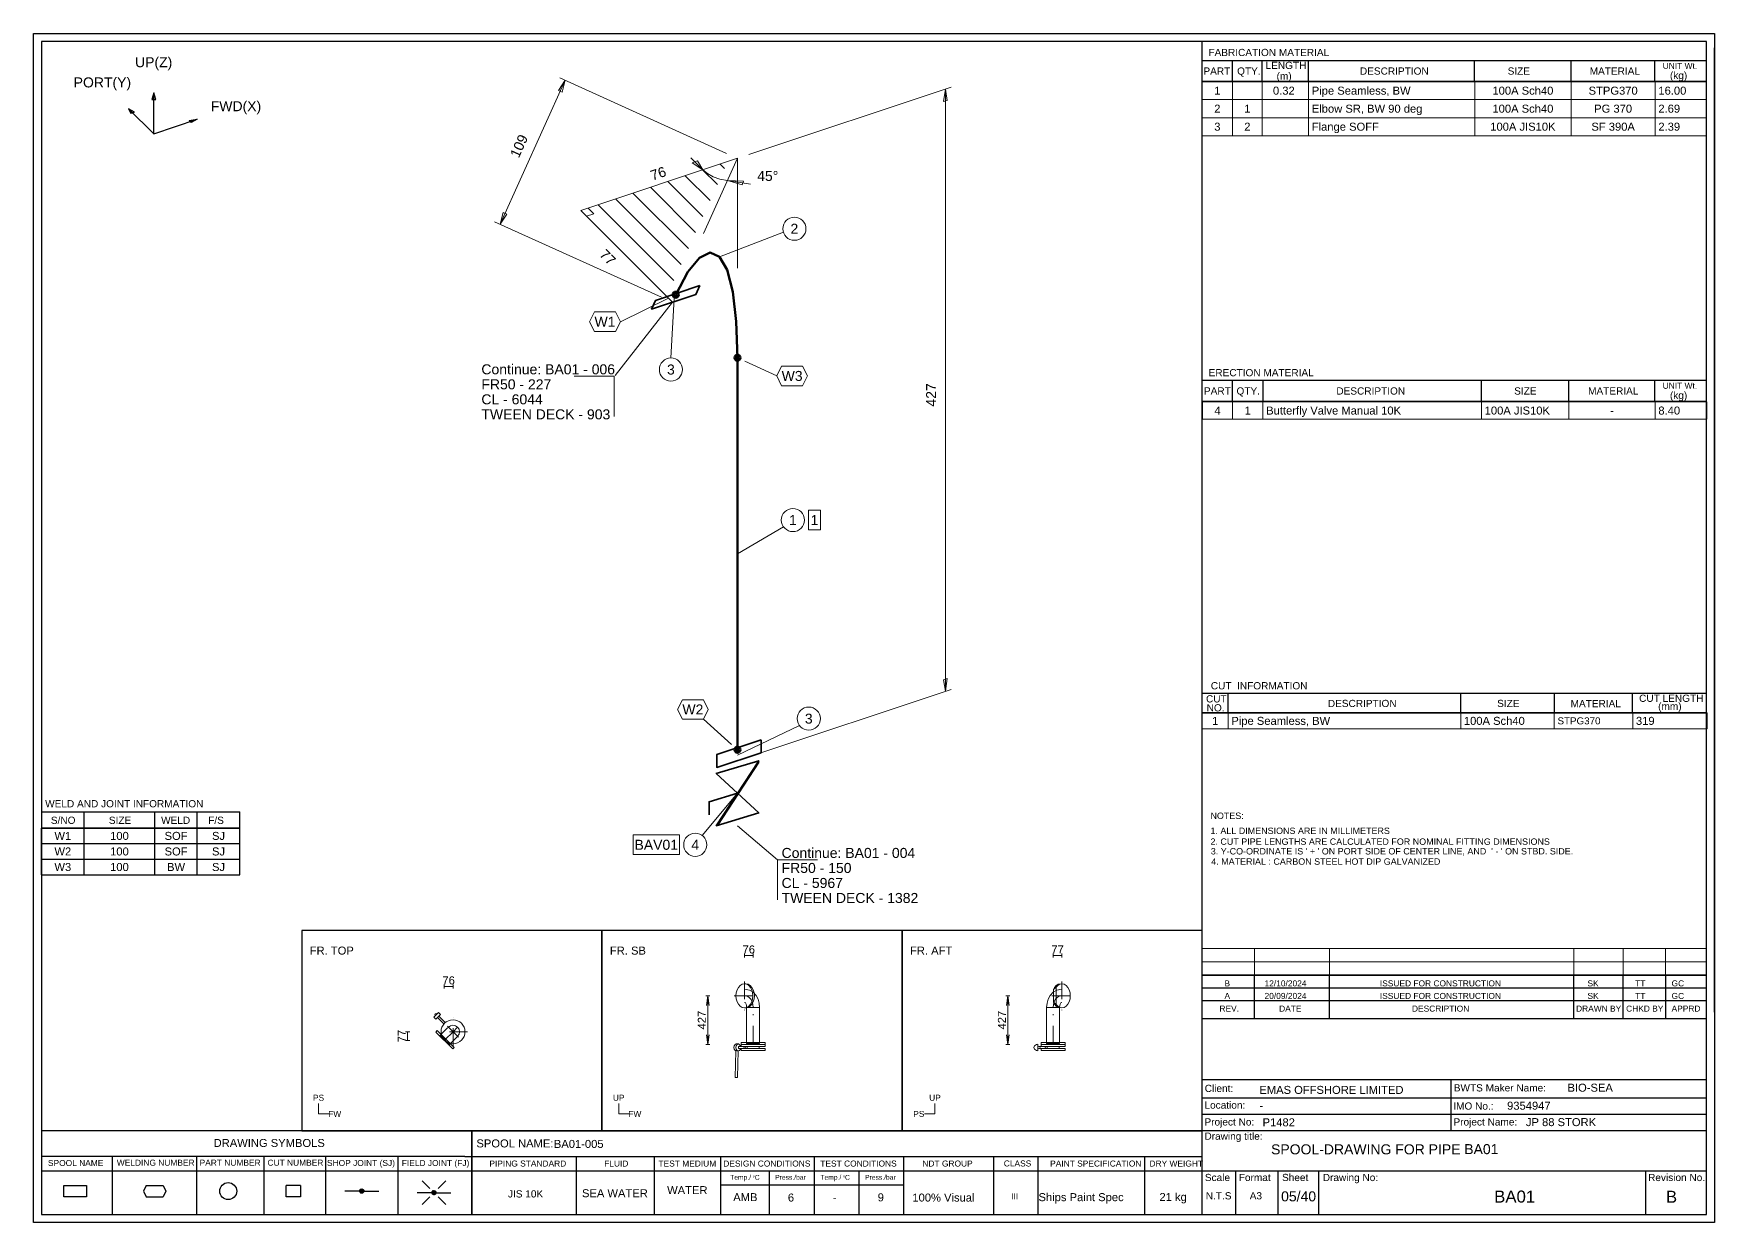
# Model space of a CAD drawing. Header units: millimetres. Extents: x 0 to 420, y 0 to 297.
import ezdxf
from ezdxf.enums import TextEntityAlignment as Align

# ---------------------------------------------------------------- set-up
doc = ezdxf.new("R2010")
doc.units = ezdxf.units.MM
doc.linetypes.add('DOTTED_DASHED5', pattern=[10.0002, 4.444533, -2.66672, 0.222227, -2.66672])
doc.linetypes.add('DOTTED_DASHED6', pattern=[9.99958, 4.444258, -2.666555, 0.222213, -2.666555])
for name, color, linetype in [('FramesFromTables', 40, 'Continuous'), ('I_Coordinates', 11, 'Continuous'), ('I_CutNumbers', 10, 'Continuous'), ('I_Dimensions', 4, 'Continuous'), ('I_OtherComponents', 2, 'Continuous'), ('I_PartNumbers', 9, 'Continuous'), ('I_Pipes', 1, 'Continuous'), ('I_Tags', 8, 'Continuous'), ('I_Triangles', 5, 'Continuous'), ('SymbolsOnDrawingSheet', 1, 'Continuous'), ('TextFromTables', 2, 'Continuous'), ('TextFromTextBoxes', 2, 'Continuous')]:
    doc.layers.add(name, color=color, linetype=linetype)
doc.styles.add('Cadmatic Default Text', font='arial.ttf')

# ---------------------------------------------------------------- blocks, each defined once
blk = doc.blocks.new('BA01728716694_BOM_4')
at = {"layer": 'FramesFromTables', "linetype": 'ByBlock', "lineweight": 18}
for p, q in [((292, 285), (418, 285)), ((292, 271.5), (292, 285)), ((292, 271.5), (292, 285)), ((299.6, 271.5), (299.6, 285)), ((299.6, 271.5), (299.6, 285)), ((307, 271.5), (307, 285)), ((307, 271.5), (307, 285)), ((318.6, 271.5), (318.6, 285)), ((318.6, 271.5), (318.6, 285)), ((360.1, 271.5), (360.1, 285)), ((360.1, 271.5), (360.1, 285)), ((384.2, 271.5), (384.2, 285)), ((384.2, 271.5), (384.2, 285)), ((405.2, 271.5), (405.2, 285)), ((405.2, 271.5), (405.2, 285)), ((418, 271.5), (418, 285)), ((292, 280.5), (418, 280.5)), ((292, 276), (418, 276)), ((292, 205), (418.1, 205)), ((292, 200.67), (292, 205)), ((292.1, 200.67), (292.1, 205)), ((299.6, 200.67), (299.6, 205)), ((299.6, 200.67), (299.6, 205)), ((307.2, 200.67), (307.2, 205)), ((307.2, 200.67), (307.2, 205)), ((361.8, 200.67), (361.8, 205)), ((361.8, 200.67), (361.8, 205)), ((383.6, 200.67), (383.6, 205)), ((383.6, 200.67), (383.6, 205)), ((405.2, 200.67), (405.2, 205)), ((405.2, 200.67), (405.2, 205)), ((418, 200.67), (418, 205)), ((292, 127.3), (418.2, 127.3)), ((292, 123.3), (292, 127.3)), ((292, 123.3), (292, 127.3)), ((298.5, 123.3), (298.5, 127.3)), ((298.5, 123.3), (298.5, 127.3)), ((356.6, 123.3), (356.6, 127.3)), ((356.6, 123.3), (356.6, 127.3)), ((380, 123.3), (380, 127.3)), ((380, 123.3), (380, 127.3)), ((399.6, 123.3), (399.6, 127.3)), ((399.6, 123.3), (399.6, 127.3)), ((418, 123.3), (418, 127.3)), ((292, 68.4), (418, 68.4)), ((292, 58.6), (292, 68.4)), ((292, 58.6), (292, 68.4)), ((305.1, 58.6), (305.1, 68.4)), ((305.1, 58.6), (305.1, 68.4)), ((323.8, 58.6), (323.8, 68.4)), ((323.8, 58.6), (323.8, 68.4)), ((384.9, 58.6), (384.9, 68.4)), ((384.9, 58.6), (384.9, 68.4)), ((397.2, 58.6), (397.2, 68.4)), ((397.2, 58.6), (397.2, 68.4)), ((407.8, 58.6), (407.8, 68.4)), ((407.8, 58.6), (407.8, 68.4)), ((418, 58.6), (418, 68.4)), ((292, 65.13), (418, 65.13)), ((292, 61.87), (418, 61.87))]:
    blk.add_line(p, q, dxfattribs=at)
at = {"layer": 'FramesFromTables', "linetype": 'ByBlock', "lineweight": -3}
for p, q in [((2, 98.5), (51.5, 98.5)), ((2, 86.85), (2, 98.5)), ((2, 86.85), (2, 98.5)), ((12.6, 86.85), (12.6, 98.5)), ((12.6, 86.85), (12.6, 98.5)), ((30.3, 86.85), (30.3, 98.5)), ((30.3, 86.85), (30.3, 98.5)), ((40.9, 86.85), (40.9, 98.5)), ((40.9, 86.85), (40.9, 98.5)), ((51.5, 86.85), (51.5, 98.5)), ((2, 94.62), (51.5, 94.62)), ((2, 90.73), (51.5, 90.73))]:
    blk.add_line(p, q, dxfattribs=at)
at = {"layer": 'FramesFromTables', "linetype": 'ByBlock', "lineweight": 18, "flags": 128}
for points in [[(292, 271.5), (418, 271.5), (418, 285)], [(292, 200.67), (418.1, 200.67), (418.1, 205)], [(292, 123.3), (418.2, 123.3), (418.2, 127.3)], [(292, 58.6), (418, 58.6), (418, 68.4)]]:
    blk.add_lwpolyline(points, dxfattribs=at)
at = {"layer": 'FramesFromTables', "linetype": 'ByBlock', "lineweight": -3, "flags": 128}
blk.add_lwpolyline([(2, 86.85), (51.5, 86.85), (51.5, 98.5)], dxfattribs=at)
at = {"layer": 'TextFromTables', "linetype": 'ByBlock', "lineweight": 13, "style": 'Cadmatic Default Text'}
for s, p in [('1', (295.8, 282.75)), ('2', (295.8, 278.25)), ('3', (295.8, 273.75))]:
    blk.add_text(s, height=2, dxfattribs=at).set_placement(p, align=Align.MIDDLE_CENTER)
at = {"layer": 'TextFromTables', "linetype": 'ByBlock', "lineweight": 25, "style": 'Cadmatic Default Text'}
for s, p in [('0.32 ', (312.8, 282.75)), ('100A Sch40', (372.15, 282.75)), ('STPG370', (394.7, 282.75)), ('1', (303.3, 278.25)), ('100A Sch40', (372.15, 278.25)), ('PG 370', (394.7, 278.25)), ('2', (303.3, 273.75)), ('100A JIS10K', (372.15, 273.75)), ('SF 390A', (394.7, 273.75)), ('4', (295.85, 202.83)), ('1', (303.4, 202.83)), ('-', (394.4, 202.83)), ('1', (295.25, 125.3)), ('W1', (7.3, 96.56)), ('100', (21.45, 96.56)), ('SOF', (35.6, 96.56)), ('SJ', (46.2, 96.56)), ('W2', (7.3, 92.67)), ('100', (21.45, 92.67)), ('SOF', (35.6, 92.67)), ('SJ', (46.2, 92.67)), ('W3', (7.3, 88.79)), ('100', (21.45, 88.79)), ('BW', (35.6, 88.79)), ('SJ', (46.2, 88.79))]:
    blk.add_text(s, height=2, dxfattribs=at).set_placement(p, align=Align.MIDDLE_CENTER)
for s, height, p in [('Pipe Seamless, BW ', 2, (319.4, 282.75)), ('16.00', 2, (406, 282.75)), ('Elbow SR, BW 90 deg', 2, (319.4, 278.25)), ('2.69', 2, (406, 278.25)), ('Flange SOFF ', 2, (319.4, 273.75)), ('2.39', 2, (406, 273.75)), ('Butterfly Valve Manual 10K ', 2, (308, 202.83)), ('100A JIS10K', 2, (362.6, 202.83)), ('8.40', 2, (406, 202.83)), ('Pipe Seamless, BW', 2, (299.3, 125.3)), ('100A Sch40', 2, (357.4, 125.3)), ('STPG370', 1.75, (380.8, 125.3)), ('319', 2, (400.4, 125.3))]:
    blk.add_text(s, height=height, dxfattribs=at).set_placement(p, align=Align.MIDDLE_LEFT)
at = {"layer": 'TextFromTextBoxes', "linetype": 'ByBlock', "lineweight": -3, "style": 'Cadmatic Default Text'}
for s, p in [('EMAS OFFSHORE LIMITED', (306.3, 33.1)), ('BIO-SEA', (383.3, 33.65)), ('9354947', (368.2, 29.15)), ('-', (306.3, 29.2)), ('P1482', (307.1, 25)), ('JP 88 STORK', (372.9, 25.05)), ('BA01-005', (130, 19.6))]:
    blk.add_text(s, height=2, dxfattribs=at).set_placement(p, align=Align.MIDDLE_LEFT)
at = {"layer": 'TextFromTextBoxes', "linetype": 'ByBlock', "lineweight": 25, "style": 'Cadmatic Default Text'}
blk.add_text('BA01', height=2.5, dxfattribs=at).set_placement((357.5, 18.3), align=Align.MIDDLE_LEFT)
at = {"layer": 'TextFromTextBoxes', "linetype": 'ByBlock', "lineweight": -3, "style": 'Cadmatic Default Text'}
for s, height, p in [('WATER', 2, (163.35, 8.05)), ('SEA WATER', 2, (145.25, 7.28)), ('AMB', 2, (177.85, 6.3)), ('6', 2, (189.25, 6.2)), ('-', 2, (200.2, 6.15)), ('9', 2, (211.7, 6.25)), ('100% Visual', 2, (227.35, 6.2)), ('Ships Paint Spec', 2, (261.75, 6.3)), ('21 kg', 2, (284.75, 6.35)), ('05/40', 2.5, (316.1, 6.5))]:
    blk.add_text(s, height=height, dxfattribs=at).set_placement(p, align=Align.MIDDLE_CENTER)
at = {"layer": 'TextFromTextBoxes', "linetype": 'ByBlock', "lineweight": 25, "style": 'Cadmatic Default Text'}
blk.add_text('BA01', height=3, dxfattribs=at).set_placement((370.1, 6.45), align=Align.MIDDLE_CENTER)
blk = doc.blocks.new('SEDS_SPOOL_FORMAT_Gol_3')
at = {"layer": 'SymbolsOnDrawingSheet', "linetype": 'ByBlock', "lineweight": -3, "flags": 128}
for points in [[(0, 297), (420, 297), (420, 0), (0, 0), (0, 297)], [(418.01, 295.01), (2, 295.01)], [(2, 295.01), (2, 2)], [(292.02, 50.91), (292.02, 295.01)], [(418.01, 2), (418.01, 295.01)], [(292.02, 290.3), (418.01, 290.3)], [(299.59, 285.01), (299.59, 290.3)], [(307.02, 285.01), (307.02, 290.3)], [(318.61, 285.01), (318.61, 290.3)], [(360.08, 285.01), (360.08, 290.3)], [(384.18, 285.01), (384.18, 290.3)], [(405.15, 285.01), (405.15, 290.3)], [(405.15, 285.01), (405.15, 290.3)], [(420, 52.53), (420, 293.46)], [(420, 52.53), (420, 293.46)], [(292.02, 284.66), (292.02, 288.77)], [(292, 285), (418, 285)], [(292, 253.5), (292, 285)], [(292, 253.5), (292, 285)], [(292.02, 285.01), (418.01, 285.01)], [(418.01, 285.01), (292.02, 285.01)], [(418, 253.5), (418, 285)], [(292.02, 210.38), (418.01, 210.38)], [(299.57, 205.08), (299.57, 210.38)], [(307.21, 205.08), (307.21, 210.38)], [(361.83, 205.03), (361.83, 210.38)], [(383.61, 205.08), (383.61, 210.38)], [(405.15, 205.17), (405.15, 210.38)], [(292.02, 205.08), (292.02, 209.18)], [(292.02, 205.08), (418.01, 205.08)], [(292.02, 186.7), (292.02, 205.08)], [(292.02, 186.7), (292.02, 205.08)], [(418.01, 205.08), (292.02, 205.08)], [(418, 166), (418, 205)], [(292.02, 132.23), (418.01, 132.23)], [(292.02, 127.3), (292.02, 131.41)], [(298.48, 127.3), (298.48, 132.23)], [(356.6, 127.3), (356.6, 132.23)], [(380.01, 127.3), (380.01, 132.23)], [(399.56, 127.3), (399.56, 132.23)], [(292.02, 127.3), (418.01, 127.3)], [(418.01, 127.3), (292.02, 127.3)], [(418, 111.3), (418, 127.3)], [(2, 102.57), (51.49, 102.57)], [(12.6, 98.45), (12.6, 102.57)], [(30.28, 98.45), (30.28, 102.57)], [(40.88, 98.45), (40.88, 102.57)], [(51.49, 98.45), (51.49, 102.57)], [(2, 98.5), (51.5, 98.5)], [(2, 98.5), (51.5, 98.5)], [(51.49, 98.47), (2, 98.47)], [(2, 98.45), (51.49, 98.45)], [(418, 55.4), (418, 68.5)], [(292.02, 52.57), (292.02, 66.5)], [(292.02, 52.57), (292.02, 66.5)], [(292.02, 61.73), (418.01, 61.73)], [(305.1, 50.91), (305.1, 61.73)], [(323.84, 50.91), (323.84, 61.73)], [(384.91, 50.91), (384.91, 61.73)], [(397.21, 50.91), (397.21, 61.73)], [(407.86, 50.91), (407.86, 61.73)], [(292.02, 58.6), (418.01, 58.6)], [(292.02, 55.47), (418.01, 55.47)], [(292.02, 50.91), (418.01, 50.91)], [(292.02, 2), (292.02, 50.91)], [(292.02, 35.73), (418.01, 35.73)], [(354.24, 22.93), (354.24, 35.73)], [(292.02, 31.13), (418.01, 31.13)], [(292.02, 27.03), (418.01, 27.03)], [(2, 22.93), (107.74, 22.93)], [(107.74, 22.93), (292.02, 22.93)], [(109.52, 22.93), (109.52, 2)], [(109.52, 2), (109.52, 22.93)], [(292.02, 22.93), (418.01, 22.93)], [(107.74, 16.45), (2, 16.45)], [(2, 12.91), (292.02, 12.91)], [(19.62, 16.45), (19.62, 2)], [(40.69, 16.45), (40.69, 2)], [(57.56, 16.45), (57.56, 2)], [(72.95, 16.45), (72.95, 2)], [(91.02, 16.45), (91.02, 2)], [(107.74, 16.45), (292.02, 16.45)], [(135.58, 16.45), (135.58, 2)], [(155.03, 16.45), (155.03, 2)], [(171.67, 16.45), (171.67, 2)], [(183.82, 12.91), (183.82, 2)], [(195.02, 16.45), (195.02, 2)], [(206.21, 12.91), (206.21, 2)], [(217.4, 16.45), (217.4, 2)], [(239.85, 16.45), (239.85, 2)], [(250.91, 16.34), (250.91, 2)], [(277.59, 16.45), (277.59, 2)], [(292.02, 12.91), (418.01, 12.91)], [(300.39, 2), (300.39, 12.91)], [(310.96, 2), (310.96, 12.91)], [(321.13, 2), (321.13, 12.91)], [(402.9, 2), (402.9, 12.91)], [(13.2, 6.41), (7.55, 6.41), (7.55, 9.23), (13.2, 9.23)], [(13.2, 9.23), (13.2, 6.41)], [(28.12, 9.23), (27.42, 7.82)], [(28.12, 9.23), (32.36, 9.23)], [(32.36, 9.23), (33.07, 7.82)], [(66.68, 9.23), (66.68, 6.41), (63.15, 6.41), (63.15, 9.23)], [(66.68, 9.23), (63.15, 9.23)], [(99, 8.47), (97.06, 10.41)], [(101.09, 8.47), (103.03, 10.41)], [(171.67, 9.37), (217.4, 9.37)], [(171.67, 9.37), (217.4, 9.37)], [(27.42, 7.82), (28.12, 6.41)], [(28.12, 6.41), (32.36, 6.41)], [(33.07, 7.82), (32.36, 6.41)], [(81.48, 7.82), (77.79, 7.82)], [(81.49, 7.78), (82.04, 8.32)], [(81.51, 7.9), (81.93, 8.32)], [(81.52, 7.7), (82.14, 8.32)], [(81.55, 7.62), (82.22, 8.29)], [(81.56, 8.06), (81.76, 8.26)], [(81.57, 7.54), (82.28, 8.25)], [(81.62, 7.48), (82.34, 8.2)], [(81.68, 7.44), (82.4, 8.16)], [(81.74, 7.39), (82.45, 8.1)], [(81.8, 7.35), (82.48, 8.02)], [(81.88, 7.32), (82.5, 7.94)], [(81.98, 7.32), (82.53, 7.86)], [(82.09, 7.32), (82.52, 7.75)], [(82.24, 7.36), (82.47, 7.59)], [(82.54, 7.82), (86.24, 7.82)], [(99.51, 7.42), (95.82, 7.42)], [(99, 6.38), (97.06, 4.44)], [(99.53, 7.47), (99.99, 7.93)], [(99.53, 7.37), (100.1, 7.93)], [(99.56, 7.29), (100.2, 7.93)], [(99.58, 7.62), (99.88, 7.93)], [(99.58, 7.21), (100.27, 7.89)], [(99.61, 7.13), (100.33, 7.84)], [(99.67, 7.08), (100.39, 7.8)], [(99.73, 7.03), (100.45, 7.75)], [(99.79, 6.99), (100.49, 7.69)], [(99.85, 6.94), (100.52, 7.61)], [(99.94, 6.92), (100.54, 7.53)], [(100.04, 6.92), (100.57, 7.45)], [(100.15, 6.92), (100.54, 7.31)], [(100.38, 7.04), (100.49, 7.15)], [(100.57, 7.42), (104.27, 7.42)], [(101.09, 6.38), (103.03, 4.44)], [(2, 2), (418.01, 2)]]:
    blk.add_lwpolyline(points, dxfattribs=at)
at = {"layer": 'SymbolsOnDrawingSheet', "linetype": 'ByBlock', "lineweight": -3}
for centre, radius in [((48.63, 7.82), 2.12), ((82.01, 7.82), 0.53), ((100.04, 7.42), 0.53)]:
    blk.add_circle(centre, radius, dxfattribs=at)
at = {"layer": 'SymbolsOnDrawingSheet', "linetype": 'ByBlock', "lineweight": -3, "style": 'Cadmatic Default Text'}
for s, height, p in [('FABRICATION MATERIAL', 1.8, (293.57, 293.19)), ('LENGTH', 1.8, (307.84, 289.97)), ('PART', 1.8, (292.32, 288.55)), ('QTY.', 1.8, (300.74, 288.55)), ('DESCRIPTION', 1.8, (331.43, 288.55)), ('SIZE', 1.8, (368.34, 288.55)), ('MATERIAL', 1.8, (388.84, 288.55)), ('UNIT Wt.', 1.5, (407.08, 289.7)), (' (kg)', 1.8, (408.19, 287.46)), ('ERECTION MATERIAL', 1.8, (293.62, 213.19)), ('PART', 1.8, (292.45, 208.62)), ('QTY.', 1.8, (300.58, 208.62)), ('DESCRIPTION', 1.8, (325.54, 208.62)), ('SIZE', 1.8, (369.97, 208.62)), ('MATERIAL', 1.8, (388.45, 208.62)), ('UNIT Wt.', 1.5, (407.08, 209.77)), (' (kg)', 1.8, (408.19, 207.53)), ('CUT  INFORMATION', 1.8, (294.16, 134.97)), ('CUT ', 1.8, (292.97, 131.7)), ('DESCRIPTION', 1.8, (323.41, 130.55)), ('SIZE', 1.8, (365.72, 130.55)), ('MATERIAL', 1.8, (384.07, 130.5)), ('CUT LENGTH', 1.8, (401.19, 131.85)), ('NO.', 1.8, (293.13, 129.46)), ('(mm)', 1.8, (405.94, 129.85)), ('WELD AND JOINT INFORMATION', 1.8, (2.89, 105.5)), ('S/NO', 1.8, (4.31, 101.36)), ('SIZE', 1.8, (18.81, 101.36)), ('WELD', 1.8, (31.86, 101.36)), ('F/S', 1.8, (43.63, 101.36)), ('SPOOL-DRAWING FOR PIPE', 2.5, (309.22, 19.5))]:
    blk.add_text(s, height=height, dxfattribs=at).set_placement(p, align=Align.TOP_LEFT)
for s, height, p in [('(m)', 1.8, (310.6, 285.51)), ('Client:', 1.8, (292.64, 32.58)), ('BWTS Maker Name:', 1.8, (354.88, 32.71)), ('Location:', 1.8, (292.58, 28.41)), ('IMO No.:', 1.8, (354.76, 28.17)), ('Project No:', 1.8, (292.58, 24.2)), ('Project Name:', 1.8, (354.8, 24.2)), ('Drawing title:', 1.8, (292.57, 20.64)), ('DRAWING SYMBOLS', 2, (44.98, 18.84)), ('Temp./  C   ', 1.2, (174.06, 10.65)), ('0', 0.53, (179.71, 11.25)), ('Press./bar', 1.2, (185.31, 10.65)), ('Temp./  C   ', 1.2, (196.61, 10.65)), ('0', 0.53, (202.37, 11.25)), ('Press./bar', 1.2, (207.78, 10.65)), ('Scale', 1.8, (292.68, 10.32)), ('Format', 1.8, (301.16, 10.32)), ('Sheet', 1.8, (311.96, 10.32)), ('Drawing No:', 1.8, (322.14, 10.32)), ('Revision No.', 1.8, (403.43, 10.32)), ('N.T.S', 1.8, (292.92, 5.74)), ('A3', 1.8, (303.89, 5.74))]:
    blk.add_text(s, height=height, dxfattribs=at).set_placement(p)
for s, height, p in [('NOTES:', 1.6, (294.08, 101.59)), ('1. ALL DIMENSIONS ARE IN MILLIMETERS', 1.6, (294.08, 97.83)), ('2. CUT PIPE LENGTHS ARE CALCULATED FOR NOMINAL FITTING DIMENSIONS', 1.6, (294.08, 95.13)), ("3. Y-CO-ORDINATE IS ' + ' ON PORT SIDE OF CENTER LINE, AND  ' - ' ON STBD. SIDE.", 1.6, (294.16, 92.72)), ('4. MATERIAL : CARBON STEEL HOT DIP GALVANIZED', 1.6, (294.28, 90.15)), ('B', 1.5, (297.58, 59.71)), ('12/10/2024', 1.5, (307.59, 59.71)), ('ISSUED FOR CONSTRUCTION', 1.5, (336.41, 59.71)), ('SK', 1.5, (388.28, 59.71)), ('TT', 1.5, (400.21, 59.71)), ('GC', 1.5, (409.3, 59.71)), ('A', 1.5, (297.58, 56.58)), ('20/09/2024', 1.5, (307.59, 56.58)), ('ISSUED FOR CONSTRUCTION', 1.5, (336.41, 56.58)), ('SK', 1.5, (388.28, 56.58)), ('TT', 1.5, (400.21, 56.58)), ('GC', 1.5, (409.3, 56.58)), ('REV.', 1.5, (296.32, 53.41)), ('DATE', 1.5, (311.24, 53.41)), ('DESCRIPTION', 1.5, (344.43, 53.41)), ('DRAWN BY', 1.5, (385.43, 53.41)), ('CHKD BY', 1.5, (397.94, 53.41)), ('APPRD', 1.5, (409.3, 53.41)), ('SPOOL NAME:', 2, (110.65, 19.73)), ('SPOOL NAME', 1.5, (3.58, 14.83)), ('WELDING NUMBER', 1.5, (20.79, 14.91)), ('PART NUMBER', 1.5, (41.48, 14.91)), ('CUT NUMBER', 1.5, (58.44, 14.91)), ('SHOP JOINT (SJ)', 1.5, (73.31, 14.85)), ('FIELD JOINT (FJ)', 1.5, (92, 14.83)), ('PIPING STANDARD', 1.5, (113.89, 14.7)), ('FLUID', 1.5, (142.57, 14.7)), ('TEST MEDIUM', 1.5, (156.14, 14.7)), ('DESIGN CONDITIONS', 1.5, (172.34, 14.7)), ('TEST CONDITIONS', 1.5, (196.58, 14.7)), ('NDT GROUP', 1.5, (222.09, 14.7)), ('CLASS', 1.5, (242.43, 14.72)), ('PAINT SPECIFICATION', 1.5, (254.01, 14.7)), ('DRY WEIGHT', 1.5, (278.84, 14.7)), ('JIS 10K', 1.8, (118.53, 7.12)), ('III', 1.5, (244.26, 6.51)), ('B', 3, (407.89, 6.4))]:
    blk.add_text(s, height=height, dxfattribs=at).set_placement(p, align=Align.MIDDLE_LEFT)
blk = doc.blocks.new('BA01728716694_PRT_76_3')
at = {"layer": 'I_OtherComponents', "linetype": 'ByBlock', "lineweight": 35}
blk.add_line((129.21, 91.72), (118.92, 75.89), dxfattribs=at)
at = {"layer": 'I_OtherComponents', "linetype": 'ByBlock', "lineweight": 35, "flags": 128}
for points in [[(123.89, 90.45), (118.57, 88.85), (129.21, 78.98), (118.57, 75.78), (129.21, 92.05), (123.89, 90.45)], [(123.89, 83.91), (116.79, 81.78), (116.79, 78.52)]]:
    blk.add_lwpolyline(points, dxfattribs=at)
at = {"layer": 'I_OtherComponents', "flags": 1}
blk.add_attdef('ValvePos', (123.89, 83.91), '', height=2.5, dxfattribs=at)
blk = doc.blocks.new('BA01728716694_PRT_77_3')
at = {"layer": 'I_OtherComponents', "linetype": 'ByBlock', "lineweight": 35, "flags": 128}
blk.add_lwpolyline([(129.78, 97.25), (129.78, 94.04), (118.69, 90.35), (118.69, 93.56), (129.78, 97.25)], dxfattribs=at)
at = {"layer": 'I_OtherComponents', "linetype": 'ByBlock', "lineweight": 50}
for radius in [0.75, 0.375]:
    blk.add_circle((123.89, 94.8), radius, dxfattribs=at)
blk = doc.blocks.new('BA01728716694_PRT_78_3')
at = {"layer": 'I_Pipes', "linetype": 'ByBlock', "lineweight": 50}
blk.add_line((123.89, 94.8), (123.89, 192.72), dxfattribs=at)
blk = doc.blocks.new('BA01728716694_PRT_79_3')
at = {"layer": 'I_Pipes', "linetype": 'ByBlock', "lineweight": 0}
for q in [(115.4, 223.8), (123.89, 215.14)]:
    blk.add_line((123.89, 242.55), q, dxfattribs=at)
at = {"layer": 'I_Pipes', "linetype": 'ByBlock', "lineweight": 50, "flags": 128}
blk.add_lwpolyline([(123.89, 192.72), (123.59, 201.78), (122.72, 209.19), (121.29, 214.66), (119.37, 217.97), (117.03, 219), (114.36, 217.71), (111.47, 214.15), (108.45, 208.46)], dxfattribs=at)
at = {"layer": 'I_Pipes', "linetype": 'ByBlock', "lineweight": 50}
for centre, radius in [((108.45, 208.46), 0.75), ((108.45, 208.46), 0.375), ((123.89, 192.72), 0.75), ((123.89, 192.72), 0.375)]:
    blk.add_circle(centre, radius, dxfattribs=at)
blk = doc.blocks.new('BA01728716694_PRT_80_3')
at = {"layer": 'I_OtherComponents', "linetype": 'ByBlock', "lineweight": 35, "flags": 128}
blk.add_lwpolyline([(114.49, 210.76), (113.5, 208.56), (102.41, 204.86), (103.41, 207.06), (114.49, 210.76)], dxfattribs=at)
at = {"layer": 'I_OtherComponents', "linetype": 'ByBlock', "lineweight": 50}
for radius in [0.75, 0.375]:
    blk.add_circle((108.45, 208.46), radius, dxfattribs=at)
blk = doc.blocks.new('BA01728716694_TRI_0_3')
at = {"layer": 'I_Triangles', "linetype": 'ByBlock', "lineweight": 0}
for p, q in [((115.18, 239.65), (118.86, 235.98)), ((119.54, 241.1), (120.67, 239.97)), ((102.13, 235.3), (113.43, 223.99)), ((106.48, 236.75), (115.24, 227.99)), ((110.83, 238.2), (117.05, 231.98)), ((93.42, 232.39), (109.81, 216)), ((97.77, 233.85), (111.62, 220)), ((89.07, 230.94), (108, 212.01))]:
    blk.add_line(p, q, dxfattribs=at)
at = {"layer": 'I_Triangles', "linetype": 'ByBlock', "lineweight": 0, "flags": 128}
for points in [[(123.89, 242.55), (84.71, 229.49), (107.61, 206.6)], [(127.17, 236.09), (121.36, 236.97), (125.43, 236.83), (125.03, 235.93), (121.36, 236.97), (119.51, 237.36), (117.83, 237.96), (116.38, 238.74), (115.23, 239.66), (113.92, 241.9), (112.54, 241.43), (115.23, 239.66), (112.23, 242.66)], [(86.61, 230.12), (88.03, 228.71), (86.13, 228.08)]]:
    blk.add_lwpolyline(points, dxfattribs=at)
at = {"layer": 'I_Triangles', "linetype": 'ByBlock', "lineweight": 0, "style": 'Cadmatic Default Text'}
for s, rotation, p in [('76', 18.435, (104.08, 238.77)), ('77', 315, (91.46, 217.82))]:
    blk.add_text(s, height=2.5, rotation=rotation, dxfattribs=at).set_placement(p, align=Align.MIDDLE_CENTER)
blk.add_text('45°', height=2.5, dxfattribs=at).set_placement((131.45, 238.13), align=Align.MIDDLE_CENTER)
blk = doc.blocks.new('BA01728716694_DIM_0_3')
at = {"layer": 'I_Dimensions', "linetype": 'ByBlock', "lineweight": 0}
for p, q in [((177.25, 260.34), (126.74, 243.5)), ((175.83, 109.39), (175.83, 259.86)), ((126.74, 93.03), (177.25, 109.87))]:
    blk.add_line(p, q, dxfattribs=at)
at = {"layer": 'I_Dimensions', "linetype": 'ByBlock', "lineweight": 0, "flags": 128}
for points in [[(175.83, 259.86), (176.3, 257.02), (175.36, 256.71), (175.83, 259.86)], [(175.83, 109.39), (176.3, 112.55), (175.36, 112.23), (175.83, 109.39)]]:
    blk.add_lwpolyline(points, dxfattribs=at)
at = {"layer": 'I_Dimensions', "linetype": 'ByBlock', "lineweight": 0, "style": 'Cadmatic Default Text'}
blk.add_text('427', height=2.5, rotation=90, dxfattribs=at).set_placement((172.27, 183.44), align=Align.MIDDLE_CENTER)
blk = doc.blocks.new('BA01728716694_DIM_1_3')
at = {"layer": 'I_Dimensions', "linetype": 'ByBlock', "lineweight": 0}
for p, q in [((64.57, 226.09), (80.85, 262.04)), ((79.48, 262.66), (121.16, 243.79)), ((104.88, 207.83), (63.2, 226.7))]:
    blk.add_line(p, q, dxfattribs=at)
at = {"layer": 'I_Dimensions', "linetype": 'ByBlock', "lineweight": 0, "flags": 128}
for points in [[(80.85, 262.04), (80.06, 259.1), (79.15, 259.51), (80.85, 262.04)], [(64.57, 226.09), (66.26, 228.61), (65.35, 229.02), (64.57, 226.09)]]:
    blk.add_lwpolyline(points, dxfattribs=at)
at = {"layer": 'I_Dimensions', "linetype": 'ByBlock', "lineweight": 0, "style": 'Cadmatic Default Text'}
blk.add_text('109', height=2.5, rotation=65.6395, dxfattribs=at).set_placement((69.29, 245.61), align=Align.MIDDLE_CENTER)
blk = doc.blocks.new('BA01728716694_CRD_0_3')
at = {"layer": 'I_Coordinates', "linetype": 'ByBlock', "lineweight": 0}
blk.add_line((133.91, 67.25), (123.89, 75.75), dxfattribs=at)
at = {"layer": 'I_Coordinates', "linetype": 'ByBlock', "lineweight": 0, "flags": 128}
blk.add_lwpolyline([(133.91, 57.25), (133.91, 67.25), (143.91, 67.25)], dxfattribs=at)
at = {"layer": 'I_Coordinates', "linetype": 'ByBlock', "lineweight": 0, "style": 'Cadmatic Default Text'}
for s, p in [('Continue: BA01 - 004', (134.91, 70.25)), ('FR50 - 150', (134.91, 66.5)), ('TWEEN DECK - 1382', (134.91, 59)), ('CL - 5967', (134.91, 62.75))]:
    blk.add_text(s, height=2.5, dxfattribs=at).set_placement(p, align=Align.TOP_LEFT)
blk = doc.blocks.new('BA01728716694_CRD_1_3')
at = {"layer": 'I_Coordinates', "linetype": 'ByBlock', "lineweight": 0}
blk.add_line((93.28, 188.29), (107.61, 206.6), dxfattribs=at)
at = {"layer": 'I_Coordinates', "linetype": 'ByBlock', "lineweight": 0, "flags": 128}
blk.add_lwpolyline([(93.11, 178.08), (93.11, 188.08), (83.11, 188.08)], dxfattribs=at)
at = {"layer": 'I_Coordinates', "linetype": 'ByBlock', "lineweight": 0, "style": 'Cadmatic Default Text'}
for s, p in [('Continue: BA01 - 006', (59.89, 191.08)), ('FR50 - 227', (59.89, 187.33)), ('CL - 6044', (59.89, 183.58)), ('TWEEN DECK - 903', (59.89, 179.83))]:
    blk.add_text(s, height=2.5, dxfattribs=at).set_placement(p, align=Align.TOP_LEFT)
blk = doc.blocks.new('BA01728716694_PTN_0_3')
at = {"layer": 'I_PartNumbers', "linetype": 'ByBlock', "lineweight": 0}
blk.add_line((139.35, 100.85), (123.89, 93.44), dxfattribs=at)
blk.add_circle((141.7, 102.55), 2.89, dxfattribs=at)
at = {"layer": 'I_PartNumbers', "linetype": 'ByBlock', "lineweight": 0, "style": 'Cadmatic Default Text'}
blk.add_text('3', height=2.5, dxfattribs=at).set_placement((141.7, 102.55), align=Align.MIDDLE_CENTER)
blk = doc.blocks.new('BA01728716694_PTN_1_3')
at = {"layer": 'I_PartNumbers', "linetype": 'ByBlock', "lineweight": 0}
blk.add_line((135.36, 224.06), (119.37, 217.97), dxfattribs=at)
blk.add_circle((138.11, 224.95), 2.89, dxfattribs=at)
at = {"layer": 'I_PartNumbers', "linetype": 'ByBlock', "lineweight": 0, "style": 'Cadmatic Default Text'}
blk.add_text('2', height=2.5, dxfattribs=at).set_placement((138.11, 224.95), align=Align.MIDDLE_CENTER)
blk = doc.blocks.new('BA01728716694_PTN_2_3')
at = {"layer": 'I_PartNumbers', "linetype": 'ByBlock', "lineweight": 0}
blk.add_line((115.03, 73.38), (123.89, 83.91), dxfattribs=at)
blk.add_circle((113.33, 71.04), 2.89, dxfattribs=at)
at = {"layer": 'I_PartNumbers', "linetype": 'ByBlock', "lineweight": 0, "style": 'Cadmatic Default Text'}
blk.add_text('4', height=2.5, dxfattribs=at).set_placement((113.33, 71.04), align=Align.MIDDLE_CENTER)
blk = doc.blocks.new('BA01728716694_PTN_3_3')
at = {"layer": 'I_PartNumbers', "linetype": 'ByBlock', "lineweight": 0}
blk.add_line((107.25, 192.67), (108.03, 207.53), dxfattribs=at)
blk.add_circle((107.25, 189.78), 2.89, dxfattribs=at)
at = {"layer": 'I_PartNumbers', "linetype": 'ByBlock', "lineweight": 0, "style": 'Cadmatic Default Text'}
blk.add_text('3', height=2.5, dxfattribs=at).set_placement((107.25, 189.78), align=Align.MIDDLE_CENTER)
blk = doc.blocks.new('BA01728716694_PTN_4_3')
at = {"layer": 'I_PartNumbers', "linetype": 'ByBlock', "lineweight": 0}
blk.add_line((135.39, 150.46), (123.89, 143.76), dxfattribs=at)
blk.add_circle((137.73, 152.17), 2.89, dxfattribs=at)
at = {"layer": 'I_PartNumbers', "linetype": 'ByBlock', "lineweight": 0, "style": 'Cadmatic Default Text'}
blk.add_text('1', height=2.5, dxfattribs=at).set_placement((137.73, 152.17), align=Align.MIDDLE_CENTER)
blk = doc.blocks.new('BA01728716694_CUT_5_3')
at = {"layer": 'I_CutNumbers', "linetype": 'ByBlock', "lineweight": 0, "flags": 128}
blk.add_lwpolyline([(144.61, 149.72), (144.61, 154.61), (141.67, 154.61), (141.67, 149.72), (144.61, 149.72)], dxfattribs=at)
at = {"layer": 'I_CutNumbers', "linetype": 'ByBlock', "lineweight": 0, "style": 'Cadmatic Default Text'}
blk.add_text('1', height=2.5, dxfattribs=at).set_placement((143.14, 152.17), align=Align.MIDDLE_CENTER)
blk = doc.blocks.new('BA01728716694_vpo_6_3')
at = {"layer": 'I_Tags', "linetype": 'ByBlock', "lineweight": 0, "flags": 128}
blk.add_lwpolyline([(109.39, 68.59), (109.39, 73.49), (97.78, 73.49), (97.78, 68.59), (109.39, 68.59)], dxfattribs=at)
at = {"layer": 'I_Tags', "linetype": 'ByBlock', "lineweight": 0, "style": 'Cadmatic Default Text'}
blk.add_text('BAV01', height=2.5, dxfattribs=at).set_placement((103.59, 71.04), align=Align.MIDDLE_CENTER)
blk = doc.blocks.new('Pi_Weld_0')
at = {"layer": 'I_Tags', "linetype": 'ByBlock', "lineweight": 0, "flags": 128}
for points in [[(-2.62, 2.45), (-3.84, 0)], [(-3.84, 0), (-2.62, -2.45)], [(2.62, 2.45), (-2.62, 2.45)], [(3.84, 0), (2.62, 2.45)], [(2.62, -2.45), (3.84, 0)], [(-2.62, -2.45), (2.62, -2.45)], [(2.62, -2.45), (9.65, -8.71)]]:
    blk.add_lwpolyline(points, dxfattribs=at)
at = {"layer": 'I_Tags', "linetype": 'ByBlock', "lineweight": 0, "style": 'Cadmatic Default Text'}
blk.add_text('W2', height=2.5, dxfattribs=at).set_placement((0, 0), align=Align.MIDDLE_CENTER)
blk = doc.blocks.new('Pi_Weld_1')
at = {"layer": 'I_Tags', "linetype": 'ByBlock', "lineweight": 0, "flags": 128}
for points in [[(3.84, 0), (15.87, 5.87)], [(-2.62, 2.45), (-3.84, 0)], [(-3.84, 0), (-2.62, -2.45)], [(2.62, 2.45), (-2.62, 2.45)], [(3.84, 0), (2.62, 2.45)], [(2.62, -2.45), (3.84, 0)], [(-2.62, -2.45), (2.62, -2.45)]]:
    blk.add_lwpolyline(points, dxfattribs=at)
at = {"layer": 'I_Tags', "linetype": 'ByBlock', "lineweight": 0, "style": 'Cadmatic Default Text'}
blk.add_text('W1', height=2.5, dxfattribs=at).set_placement((0, 0), align=Align.MIDDLE_CENTER)
blk = doc.blocks.new('Pi_Weld_2')
at = {"layer": 'I_Tags', "linetype": 'ByBlock', "lineweight": 0, "flags": 128}
for points in [[(-3.84, 0), (-11.83, 3.7)], [(-2.62, 2.45), (-3.84, 0)], [(-3.84, 0), (-2.62, -2.45)], [(2.62, 2.45), (-2.62, 2.45)], [(3.84, 0), (2.62, 2.45)], [(2.62, -2.45), (3.84, 0)], [(-2.62, -2.45), (2.62, -2.45)]]:
    blk.add_lwpolyline(points, dxfattribs=at)
at = {"layer": 'I_Tags', "linetype": 'ByBlock', "lineweight": 0, "style": 'Cadmatic Default Text'}
blk.add_text('W3', height=2.5, dxfattribs=at).set_placement((0, 0), align=Align.MIDDLE_CENTER)

msp = doc.modelspace()

# ---------------------------------------------------------------- linework, layer by layer
at = {"linetype": 'ByBlock', "lineweight": 13, "flags": 128}
for points in [[(177.62, 66.19), (177.62, 67.19)], [(177.62, 66.69), (179.8, 66.69)], [(179.8, 66.19), (179.8, 67.19)], [(254.77, 66.19), (254.77, 67.19)], [(254.77, 66.69), (256.96, 66.69)], [(256.96, 66.19), (256.96, 67.19)], [(102.62, 58.46), (102.62, 59.46)], [(102.62, 58.96), (104.8, 58.96)], [(104.8, 58.46), (104.8, 59.46)], [(168.97, 56.61), (167.97, 56.61)], [(168.47, 56.61), (168.15, 54.21), (168.47, 56.61), (168.79, 54.21), (168.47, 56.61)], [(168.47, 44.45), (168.47, 56.61)], [(243.96, 56.61), (242.96, 56.61)], [(243.46, 56.61), (243.15, 54.21), (243.46, 56.61), (243.78, 54.21), (243.46, 56.61)], [(243.46, 44.45), (243.46, 56.61)], [(93.97, 47.63), (92.97, 47.63)], [(93.47, 45.44), (93.47, 47.63)], [(168.47, 44.45), (168.79, 46.85), (168.47, 44.45), (168.15, 46.85), (168.47, 44.45)], [(243.46, 44.45), (243.78, 46.85), (243.46, 44.45), (243.15, 46.85), (243.46, 44.45)], [(93.97, 45.44), (92.97, 45.44)], [(168.97, 44.45), (167.97, 44.45)], [(243.96, 44.45), (242.96, 44.45)]]:
    msp.add_lwpolyline(points, dxfattribs=at)
at = {"linetype": 'DOTTED_DASHED5', "lineweight": 13, "flags": 128}
for points in [[(177.62, 60.19), (177.62, 53.02)], [(256.96, 60.19), (256.96, 53.02)], [(177.62, 56.61), (177.99, 56.61)], [(179.8, 53.72), (179.73, 54.47), (179.52, 55.16), (179.2, 55.76), (178.78, 56.22), (178.29, 56.51), (177.76, 56.61)], [(254.44, 56.61), (259.48, 56.61)], [(254.77, 53.72), (254.84, 54.47), (255.04, 55.16), (255.37, 55.76), (255.79, 56.22), (256.29, 56.51), (256.82, 56.61)], [(104.8, 44.05), (104.8, 51.22)], [(179.8, 44.65), (179.8, 53.72)], [(254.77, 44.65), (254.77, 53.72)], [(108.38, 47.63), (101.21, 47.63)], [(104.8, 47.63), (102.76, 45.58)], [(106.18, 46.26), (103.41, 49.01)], [(102.62, 45.44), (102.99, 45.8)], [(179.8, 44.45), (179.8, 44.97)], [(254.77, 44.45), (254.77, 44.97)]]:
    msp.add_lwpolyline(points, dxfattribs=at)
at = {"linetype": 'DOTTED_DASHED6', "lineweight": 13, "flags": 128}
for points in [[(175.07, 56.61), (180.18, 56.61)], [(256.96, 56.61), (256.6, 56.61)], [(104.8, 47.63), (105.94, 48.79)]]:
    msp.add_lwpolyline(points, dxfattribs=at)
at = {"layer": 'SymbolsOnDrawingSheet', "linetype": 'ByBlock', "lineweight": 25, "flags": 128}
for points in [[(30.5, 280.57), (30, 282.21), (29.5, 280.57), (30.5, 280.57)], [(30, 272), (30, 282.21)], [(25.18, 277.39), (23.75, 278.25), (24.32, 277.11), (25.18, 277.39)], [(30, 272), (23.75, 278.25)], [(30, 272), (40.83, 275.61)], [(38.84, 275.28), (40.83, 275.61), (39.34, 274.78), (38.84, 275.28)], [(67, 22.9), (142, 22.9), (142, 72.9), (67, 72.9), (67, 22.9)], [(142, 22.9), (217, 22.9), (217, 72.9), (142, 72.9), (142, 22.9)], [(217, 22.9), (292, 22.9), (292, 72.9), (217, 72.9), (217, 22.9)]]:
    msp.add_lwpolyline(points, dxfattribs=at)
at = {"layer": 'SymbolsOnDrawingSheet', "linetype": 'ByBlock', "lineweight": 18, "flags": 128}
for points in [[(177.62, 59.6), (178.18, 59.49), (178.69, 59.2), (179.13, 58.72), (179.47, 58.1), (179.68, 57.38), (179.75, 56.61), (179.68, 55.83), (179.47, 55.11), (179.13, 54.5), (178.69, 54.02), (178.18, 53.72), (177.62, 53.62), (177.07, 53.72), (176.56, 54.02), (176.12, 54.5), (175.78, 55.11), (175.57, 55.83), (175.5, 56.61), (175.57, 57.38), (175.78, 58.1), (176.12, 58.72), (176.56, 59.2), (177.07, 59.49), (177.62, 59.6)], [(177.98, 59.6), (177.62, 59.6)], [(177.98, 59.6), (178.53, 59.49), (179.05, 59.2), (179.49, 58.72), (179.82, 58.1), (180.04, 57.38), (180.11, 56.61), (180.04, 55.83), (179.82, 55.11), (179.49, 54.5), (179.05, 54.02), (178.53, 53.72), (177.98, 53.62)], [(255.55, 59.2), (255.12, 58.72)], [(255.4, 58.72), (255.55, 58.8)], [(255.91, 54.02), (256.42, 53.72), (256.96, 53.62), (257.51, 53.72), (258.01, 54.02), (258.45, 54.49), (258.78, 55.11), (258.99, 55.83), (259.06, 56.61), (258.99, 57.38), (258.78, 58.1), (258.45, 58.72), (258.01, 59.2), (257.51, 59.49), (256.96, 59.6), (256.42, 59.49), (255.91, 59.2), (255.55, 58.8), (255.55, 54.41), (255.91, 54.02)], [(256.06, 59.49), (255.55, 59.2)], [(256.96, 59.6), (256.06, 59.49)], [(177.75, 54.96), (177.71, 54.99)], [(177.71, 54.99), (177.76, 54.98)], [(177.87, 54.83), (177.75, 54.96)], [(177.76, 58.23), (178.87, 58.03)], [(178.02, 54.55), (177.87, 54.83)], [(178.87, 58.03), (179.81, 57.48)], [(179.81, 57.48), (180.53, 56.7)], [(180.53, 56.7), (181.03, 55.77)], [(181.03, 55.77), (181.33, 54.77)], [(181.33, 54.77), (181.42, 53.72)], [(253.14, 53.72), (253.24, 54.77)], [(253.24, 54.77), (253.54, 55.78)], [(253.54, 55.78), (254.04, 56.7)], [(254.04, 56.7), (254.77, 57.48)], [(254.77, 57.48), (255.72, 58.03)], [(255.12, 58.72), (254.84, 58.2), (255.4, 58.72)], [(254.84, 58.2), (254.84, 55.01)], [(255.4, 54.49), (254.84, 55.01), (255.12, 54.49)], [(255.72, 58.03), (256.82, 58.23)], [(256.69, 54.82), (256.55, 54.54)], [(256.82, 54.96), (256.69, 54.82)], [(256.82, 54.98), (256.86, 54.99)], [(256.86, 54.99), (256.82, 54.96)], [(101.18, 52.46), (101.7, 51.94), (100.5, 50.73), (99.97, 51.26), (101.18, 52.46)], [(100.36, 52.07), (100.27, 51.86)], [(100.27, 51.86), (100.36, 51.65)], [(100.57, 52.16), (100.36, 52.07)], [(100.49, 51.78), (100.65, 51.94)], [(100.78, 52.07), (100.57, 52.16)], [(102.51, 49.57), (100.93, 51.16), (101.27, 51.51), (102.86, 49.92), (102.51, 49.57)], [(177.62, 53.62), (177.98, 53.62)], [(178.13, 54.16), (178.02, 54.55)], [(178.17, 53.72), (178.13, 54.16)], [(178.17, 44.65), (178.17, 53.72), (181.42, 53.72), (181.42, 44.65), (178.17, 44.65)], [(253.14, 44.65), (253.14, 53.72), (256.39, 53.72), (256.39, 44.65), (253.14, 44.65)], [(255.12, 54.49), (255.55, 54.02)], [(255.55, 54.41), (255.4, 54.49)], [(255.55, 54.02), (256.06, 53.72)], [(256.06, 53.72), (256.96, 53.62)], [(256.43, 54.16), (256.39, 53.72)], [(256.55, 54.54), (256.43, 54.16)], [(100.5, 47.54), (100.86, 47.9), (105.11, 43.7), (104.75, 43.34), (100.5, 47.54)], [(102.13, 47.25), (101.61, 46.72)], [(101.61, 46.72), (101.67, 46.66), (101.83, 46.5), (102.08, 46.25), (102.41, 45.93), (102.76, 45.58), (103.12, 45.22), (103.44, 44.91), (103.7, 44.65), (103.86, 44.49), (103.92, 44.43)], [(102.62, 47.75), (102.13, 47.25)], [(103.04, 48.17), (102.62, 47.75)], [(103.37, 48.5), (103.04, 48.17)], [(103.57, 48.71), (103.37, 48.5)], [(103.64, 48.78), (103.57, 48.71)], [(105.36, 45.89), (105.68, 46.22)], [(105.68, 46.22), (105.89, 46.42)], [(105.89, 46.42), (105.95, 46.49)], [(103.92, 44.43), (104.45, 44.97)], [(104.45, 44.97), (104.94, 45.46)], [(104.94, 45.46), (105.36, 45.89)], [(175.57, 44.57), (175.27, 44.45), (175.05, 44.14), (174.97, 43.71), (175.05, 43.29), (175.27, 42.97)], [(175.27, 42.97), (175.48, 42.9)], [(175.54, 42.91), (175.45, 42.89), (175.27, 36.21), (175.36, 36.2)], [(176.1, 44.57), (175.8, 44.45), (175.58, 44.14), (175.5, 43.71), (175.58, 43.29), (175.8, 42.97), (176.1, 42.86), (176.4, 42.97), (176.62, 43.29)], [(175.75, 42.89), (175.54, 42.91)], [(175.57, 44.57), (176.1, 44.57)], [(175.96, 42.86), (175.75, 42.89)], [(175.87, 36.2), (176.05, 42.86)], [(176.1, 42.86), (175.96, 42.86)], [(176.62, 44.14), (176.1, 44.57)], [(176.1, 43.47), (176.1, 43.96)], [(177.68, 43.96), (176.1, 43.96)], [(176.1, 43.47), (176.81, 43.47)], [(176.66, 43.96), (176.62, 44.14)], [(176.62, 43.29), (176.66, 43.47)], [(176.81, 44.45), (176.81, 44.97), (182.79, 44.97), (182.79, 44.45), (176.81, 44.45)], [(182.79, 44.45), (182.79, 43.96), (176.81, 43.96), (176.81, 44.45), (182.79, 44.45)], [(176.81, 42.97), (176.81, 43.47), (182.79, 43.47), (182.79, 42.97), (176.81, 42.97)], [(177.68, 43.47), (177.56, 43.54), (177.51, 43.71), (177.56, 43.89), (177.68, 43.96), (177.81, 43.89), (177.86, 43.71), (177.81, 43.54), (177.68, 43.47)], [(181.29, 43.96), (181.29, 43.47), (178.3, 43.47), (178.3, 43.96), (181.29, 43.96)], [(250.97, 42.9), (250.97, 44.53), (250.57, 44.45), (250.12, 44.14), (249.96, 43.71), (250.12, 43.29), (250.57, 42.98), (250.97, 42.9)], [(251.17, 43.96), (250.97, 43.9)], [(250.97, 43.53), (250.97, 43.9)], [(250.97, 43.53), (251.17, 43.47)], [(252.78, 43.89), (252.65, 43.96), (251.17, 43.96), (251.41, 43.89)], [(251.41, 43.54), (251.17, 43.47), (252.65, 43.47)], [(251.41, 43.89), (251.52, 43.71)], [(251.52, 43.71), (251.41, 43.54)], [(251.78, 44.45), (251.78, 44.97), (257.75, 44.97), (257.75, 44.45), (251.78, 44.45)], [(251.78, 44.45), (251.88, 44.45), (252.18, 44.45), (252.65, 44.45), (253.27, 44.45), (253.99, 44.45), (254.76, 44.45), (255.54, 44.45), (256.26, 44.45), (256.88, 44.45), (257.35, 44.45), (257.65, 44.45)], [(251.78, 44.45), (251.78, 43.96)], [(251.78, 43.47), (251.88, 43.47), (252.18, 43.47), (252.65, 43.47), (253.27, 43.47), (253.99, 43.47), (254.76, 43.47), (255.54, 43.47), (256.26, 43.47), (256.88, 43.47), (257.35, 43.47), (257.65, 43.47), (257.75, 43.47)], [(251.78, 43.47), (251.78, 42.97)], [(253.99, 42.97), (254.76, 42.97), (255.54, 42.97), (256.26, 42.97), (256.88, 42.97), (257.35, 42.97), (257.65, 42.97), (257.75, 42.97), (257.65, 42.97), (257.35, 42.97), (256.88, 42.97), (256.26, 42.97), (255.54, 42.97), (254.76, 42.97), (253.99, 42.97), (253.27, 42.97), (252.65, 42.97), (252.18, 42.97), (251.88, 42.97), (251.78, 42.97), (251.88, 42.97), (252.18, 42.97), (252.65, 42.97), (253.27, 42.97), (253.99, 42.97)], [(256.88, 43.96), (256.26, 43.96), (255.54, 43.96), (254.76, 43.96), (253.99, 43.96), (253.27, 43.96), (252.65, 43.96), (253.27, 43.96), (253.99, 43.96), (254.76, 43.96), (255.54, 43.96), (256.26, 43.96), (256.88, 43.96), (257.35, 43.96), (257.65, 43.96), (257.75, 43.96), (257.65, 43.96), (257.35, 43.96), (256.88, 43.96)], [(252.65, 43.47), (252.78, 43.54)], [(252.83, 43.71), (252.78, 43.89)], [(252.78, 43.54), (252.83, 43.71)], [(253.27, 43.47), (253.27, 43.96)], [(253.27, 43.96), (256.26, 43.96)], [(256.26, 43.96), (256.26, 43.47)], [(257.65, 44.45), (257.75, 44.45)], [(257.75, 43.96), (257.75, 44.45)], [(257.75, 42.97), (257.75, 43.47)], [(175.36, 36.2), (175.57, 36.2)], [(175.57, 36.2), (175.78, 36.19)], [(175.78, 36.19), (175.87, 36.2)], [(71.2, 27.1), (71.2, 29.67)], [(146.2, 27.1), (146.2, 29.67)], [(225.24, 27.1), (225.24, 29.67)], [(71.2, 27.1), (73.78, 27.1)], [(146.2, 27.1), (148.77, 27.1)], [(225.24, 27.1), (222.66, 27.1)]]:
    msp.add_lwpolyline(points, dxfattribs=at)
at = {"layer": 'SymbolsOnDrawingSheet', "linetype": 'ByBlock', "lineweight": 18}
msp.add_circle((104.8, 47.63), 2.99, dxfattribs=at)
msp.add_circle((104.8, 47.63), 2.99, dxfattribs=at)
msp.add_arc((104.8, 47.63), 1.63, 315.3514, 135.3511, dxfattribs=at)
msp.add_arc((104.8, 47.63), 1.63, 315.3514, 135.3511, dxfattribs=at)

# ---------------------------------------------------------------- block references
at = {"layer": 'I_Coordinates', "lineweight": 0}
for name in ['BA01728716694_CRD_1_3', 'BA01728716694_CRD_0_3']:
    msp.add_blockref(name, (52, 23.3), dxfattribs=at)
at = {"layer": 'I_CutNumbers', "lineweight": 0}
msp.add_blockref('BA01728716694_CUT_5_3', (52, 23.3), dxfattribs=at)
at = {"layer": 'I_Dimensions', "lineweight": 0}
for name in ['BA01728716694_DIM_1_3', 'BA01728716694_DIM_0_3']:
    msp.add_blockref(name, (52, 23.3), dxfattribs=at)
at = {"layer": 'I_OtherComponents', "lineweight": 35}
for name in ['BA01728716694_PRT_80_3', 'BA01728716694_PRT_77_3', 'BA01728716694_PRT_76_3']:
    msp.add_blockref(name, (52, 23.3), dxfattribs=at)
at = {"layer": 'I_PartNumbers', "lineweight": 0}
for name in ['BA01728716694_PTN_1_3', 'BA01728716694_PTN_3_3', 'BA01728716694_PTN_4_3', 'BA01728716694_PTN_0_3', 'BA01728716694_PTN_2_3']:
    msp.add_blockref(name, (52, 23.3), dxfattribs=at)
at = {"layer": 'I_Pipes', "lineweight": 50}
for name in ['BA01728716694_PRT_79_3', 'BA01728716694_PRT_78_3']:
    msp.add_blockref(name, (52, 23.3), dxfattribs=at)
at = {"layer": 'I_Tags'}
for name, p in [('Pi_Weld_1', (142.78, 225.01)), ('Pi_Weld_2', (189.54, 211.48)), ('Pi_Weld_0', (164.74, 128.14))]:
    msp.add_blockref(name, p, dxfattribs=at)
at = {"layer": 'I_Tags', "lineweight": 0}
msp.add_blockref('BA01728716694_vpo_6_3', (52, 23.3), dxfattribs=at)
at = {"layer": 'I_Triangles', "lineweight": 0}
msp.add_blockref('BA01728716694_TRI_0_3', (52, 23.3), dxfattribs=at)
at = {"layer": 'SymbolsOnDrawingSheet'}
msp.add_blockref('SEDS_SPOOL_FORMAT_Gol_3', (0, 0), dxfattribs=at)
at = {"layer": 'TextFromTextBoxes', "lineweight": 25}
msp.add_blockref('BA01728716694_BOM_4', (0, 0), dxfattribs=at)

# ---------------------------------------------------------------- texts
at = {"layer": 'SymbolsOnDrawingSheet', "linetype": 'ByBlock', "lineweight": 25, "style": 'Cadmatic Default Text'}
for s, p in [('UP(Z)', (30, 289.86)), ('PORT(Y)', (17.19, 284.81)), ('FWD(X)', (50.57, 278.86))]:
    msp.add_text(s, height=2.5, dxfattribs=at).set_placement(p, align=Align.MIDDLE_CENTER)
for s, p in [('FR. TOP', (69, 68.9)), ('FR. SB', (144, 68.9)), ('FR. AFT', (219, 68.9))]:
    msp.add_text(s, height=2, dxfattribs=at).set_placement(p, align=Align.TOP_LEFT)
at = {"layer": 'SymbolsOnDrawingSheet', "linetype": 'ByBlock', "lineweight": 13, "style": 'Cadmatic Default Text'}
for s, p in [('76', (178.71, 68.19)), ('77', (255.87, 68.19)), ('76', (103.71, 60.46))]:
    msp.add_text(s, height=2, dxfattribs=at).set_placement(p, align=Align.MIDDLE_CENTER)
for s, p in [('427', (166.97, 50.53)), ('427', (241.96, 50.53)), ('77', (91.97, 46.54))]:
    msp.add_text(s, height=2, rotation=90, dxfattribs=at).set_placement(p, align=Align.MIDDLE_CENTER)
at = {"layer": 'SymbolsOnDrawingSheet', "linetype": 'ByBlock', "lineweight": 18, "style": 'Cadmatic Default Text'}
for s, p in [('PS', (71.2, 31.14)), ('UP', (146.2, 31.14)), ('UP', (225.24, 31.14)), ('FW', (75.24, 27.1)), ('FW', (150.24, 27.1)), ('PS', (221.2, 27.1))]:
    msp.add_text(s, height=1.5, dxfattribs=at).set_placement(p, align=Align.MIDDLE_CENTER)

doc.saveas('drawing.dxf')
